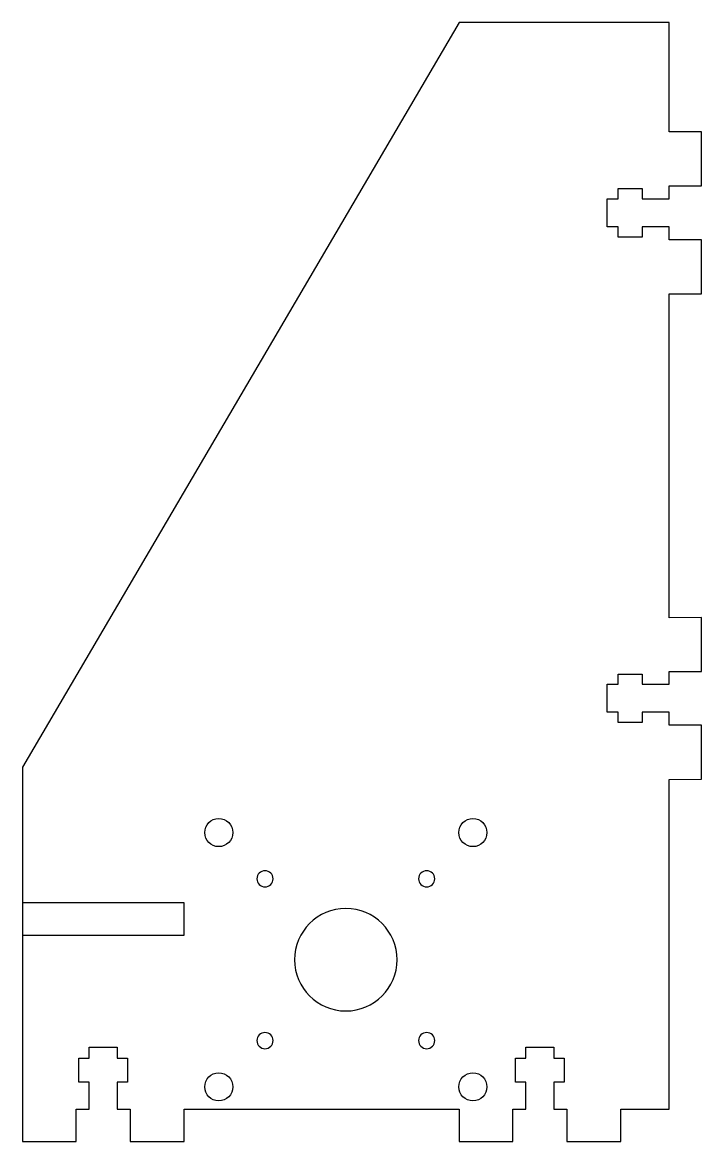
# Model space of a CAD drawing. Extents: x -1020 to 856, y -646 to 1108.
# Drawn here: x -180 to -54, y 127.8 to 335.2 of the extents above; entities that cross this region are included whole.
import ezdxf

# ---------------------------------------------------------------- set-up
doc = ezdxf.new("R2010")
doc.units = 0
doc.header["$MEASUREMENT"] = 0
doc.layers.add('LAYER_1', color=7, linetype='CONTINUOUS')

msp = doc.modelspace()

# ---------------------------------------------------------------- linework, layer by layer
at = {"layer": 'LAYER_1', "color": 250}
for centre in [(-143.57, 185.0455), (-96.43, 185.0455), (-143.57, 137.9055), (-96.43, 137.9055)]:
    msp.add_ellipse(centre, major_axis=(0, 2.605), ratio=1, dxfattribs=at)
for points, knots in [([(-180, 133.75), (-180, 133.75), (-180, 197.1875), (-180, 197.1875), (-180, 197.1875), (-180, 197.1875), (-99, 335.25), (-99, 335.25), (-99, 335.25), (-99, 335.25), (-60, 335.25), (-60, 335.25), (-60, 335.25), (-60, 335.25), (-60, 314.9375), (-60, 314.9375), (-60, 314.9375), (-60, 314.9375), (-54, 314.9375), (-54, 314.9375), (-54, 314.9375), (-54, 314.9375), (-54, 304.9375), (-54, 304.9375), (-54, 304.9375), (-54, 304.9375), (-60, 304.9375), (-60, 304.9375), (-60, 304.9375), (-60, 304.9375), (-60, 302.5375), (-60, 302.5375), (-60, 302.5375), (-60, 302.5375), (-65, 302.5375), (-65, 302.5375), (-65, 302.5375), (-65, 302.5375), (-65, 304.4375), (-65, 304.4375), (-65, 304.4375), (-65, 304.4375), (-69.5, 304.4375), (-69.5, 304.4375), (-69.5, 304.4375), (-69.5, 304.4375), (-69.5, 302.5375), (-69.5, 302.5375), (-69.5, 302.5375), (-69.5, 302.5375), (-71.5, 302.5375), (-71.5, 302.5375), (-71.5, 302.5375), (-71.5, 302.5375), (-71.5, 297.3375), (-71.5, 297.3375), (-71.5, 297.3375), (-71.5, 297.3375), (-69.5, 297.3375), (-69.5, 297.3375), (-69.5, 297.3375), (-69.5, 297.3375), (-69.5, 295.4375), (-69.5, 295.4375), (-69.5, 295.4375), (-69.5, 295.4375), (-65, 295.4375), (-65, 295.4375), (-65, 295.4375), (-65, 295.4375), (-65, 297.3375), (-65, 297.3375), (-65, 297.3375), (-65, 297.3375), (-60, 297.3375), (-60, 297.3375), (-60, 297.3375), (-60, 297.3375), (-60, 294.9375), (-60, 294.9375), (-60, 294.9375), (-60, 294.9375), (-54, 294.9375), (-54, 294.9375), (-54, 294.9375), (-54, 294.9375), (-54, 284.9375), (-54, 284.9375), (-54, 284.9375), (-54, 284.9375), (-60, 284.9375), (-60, 284.9375), (-60, 284.9375), (-60, 284.9375), (-60, 224.875), (-60, 224.875), (-60, 224.875), (-60, 224.875), (-54, 224.9375), (-54, 224.9375), (-54, 224.9375), (-54, 224.9375), (-54, 214.9375), (-54, 214.9375), (-54, 214.9375), (-54, 214.9375), (-60, 214.9375), (-60, 214.9375), (-60, 214.9375), (-60, 214.9375), (-60, 212.5375), (-60, 212.5375), (-60, 212.5375), (-60, 212.5375), (-65, 212.5375), (-65, 212.5375), (-65, 212.5375), (-65, 212.5375), (-65, 214.4375), (-65, 214.4375), (-65, 214.4375), (-65, 214.4375), (-69.5, 214.4375), (-69.5, 214.4375), (-69.5, 214.4375), (-69.5, 214.4375), (-69.5, 212.5375), (-69.5, 212.5375), (-69.5, 212.5375), (-69.5, 212.5375), (-71.5, 212.5375), (-71.5, 212.5375), (-71.5, 212.5375), (-71.5, 212.5375), (-71.5, 207.3375), (-71.5, 207.3375), (-71.5, 207.3375), (-71.5, 207.3375), (-69.5, 207.3375), (-69.5, 207.3375), (-69.5, 207.3375), (-69.5, 207.3375), (-69.5, 205.4375), (-69.5, 205.4375), (-69.5, 205.4375), (-69.5, 205.4375), (-65, 205.4375), (-65, 205.4375), (-65, 205.4375), (-65, 205.4375), (-65, 207.3375), (-65, 207.3375), (-65, 207.3375), (-65, 207.3375), (-60, 207.3375), (-60, 207.3375), (-60, 207.3375), (-60, 207.3375), (-60, 204.9375), (-60, 204.9375), (-60, 204.9375), (-60, 204.9375), (-54, 204.9375), (-54, 204.9375), (-54, 204.9375), (-54, 204.9375), (-54, 194.9375), (-54, 194.9375), (-54, 194.9375), (-54, 194.9375), (-60, 194.875), (-60, 194.875), (-60, 194.875), (-60, 194.875), (-60, 133.75), (-60, 133.75), (-60, 133.75), (-60, 133.75), (-69, 133.75), (-69, 133.75), (-69, 133.75), (-69, 133.75), (-69, 127.75), (-69, 127.75), (-69, 127.75), (-69, 127.75), (-79, 127.75), (-79, 127.75), (-79, 127.75), (-79, 127.75), (-79, 133.75), (-79, 133.75), (-79, 133.75), (-79, 133.75), (-81.4, 133.75), (-81.4, 133.75), (-81.4, 133.75), (-81.4, 133.75), (-81.4, 138.75), (-81.4, 138.75), (-81.4, 138.75), (-81.4, 138.75), (-79.5, 138.75), (-79.5, 138.75), (-79.5, 138.75), (-79.5, 138.75), (-79.5, 143.25), (-79.5, 143.25), (-79.5, 143.25), (-79.5, 143.25), (-81.4, 143.25), (-81.4, 143.25), (-81.4, 143.25), (-81.4, 143.25), (-81.4, 145.25), (-81.4, 145.25), (-81.4, 145.25), (-81.4, 145.25), (-86.6, 145.25), (-86.6, 145.25), (-86.6, 145.25), (-86.6, 145.25), (-86.6, 143.25), (-86.6, 143.25), (-86.6, 143.25), (-86.6, 143.25), (-88.5, 143.25), (-88.5, 143.25), (-88.5, 143.25), (-88.5, 143.25), (-88.5, 138.75), (-88.5, 138.75), (-88.5, 138.75), (-88.5, 138.75), (-86.6, 138.75), (-86.6, 138.75), (-86.6, 138.75), (-86.6, 138.75), (-86.6, 133.75), (-86.6, 133.75), (-86.6, 133.75), (-86.6, 133.75), (-89, 133.75), (-89, 133.75), (-89, 133.75), (-89, 133.75), (-89, 127.75), (-89, 127.75), (-89, 127.75), (-89, 127.75), (-99, 127.75), (-99, 127.75), (-99, 127.75), (-99, 127.75), (-99, 133.75), (-99, 133.75), (-99, 133.75), (-99, 133.75), (-99, 133.75), (-99, 133.75), (-99, 133.75), (-99, 133.75), (-150, 133.75), (-150, 133.75), (-150, 133.75), (-150, 133.75), (-150, 133.75), (-150, 133.75), (-150, 133.75), (-150, 133.75), (-150, 127.75), (-150, 127.75), (-150, 127.75), (-150, 127.75), (-160, 127.75), (-160, 127.75), (-160, 127.75), (-160, 127.75), (-160, 133.75), (-160, 133.75), (-160, 133.75), (-160, 133.75), (-162.4, 133.75), (-162.4, 133.75), (-162.4, 133.75), (-162.4, 133.75), (-162.4, 138.75), (-162.4, 138.75), (-162.4, 138.75), (-162.4, 138.75), (-160.5, 138.75), (-160.5, 138.75), (-160.5, 138.75), (-160.5, 138.75), (-160.5, 143.25), (-160.5, 143.25), (-160.5, 143.25), (-160.5, 143.25), (-162.4, 143.25), (-162.4, 143.25), (-162.4, 143.25), (-162.4, 143.25), (-162.4, 145.25), (-162.4, 145.25), (-162.4, 145.25), (-162.4, 145.25), (-167.6, 145.25), (-167.6, 145.25), (-167.6, 145.25), (-167.6, 145.25), (-167.6, 143.25), (-167.6, 143.25), (-167.6, 143.25), (-167.6, 143.25), (-169.5, 143.25), (-169.5, 143.25), (-169.5, 143.25), (-169.5, 143.25), (-169.5, 138.75), (-169.5, 138.75), (-169.5, 138.75), (-169.5, 138.75), (-167.6, 138.75), (-167.6, 138.75), (-167.6, 138.75), (-167.6, 138.75), (-167.6, 133.75), (-167.6, 133.75), (-167.6, 133.75), (-167.6, 133.75), (-170, 133.75), (-170, 133.75), (-170, 133.75), (-170, 133.75), (-170, 127.75), (-170, 127.75), (-170, 127.75), (-170, 127.75), (-180, 127.75), (-180, 127.75), (-180, 127.75), (-180, 127.75), (-180, 133.75), (-180, 133.75)], [0, 0, 0, 0, 0.01162791, 0.01162791, 0.01162791, 0.01162791, 0.02325581, 0.02325581, 0.02325581, 0.02325581, 0.03488372, 0.03488372, 0.03488372, 0.03488372, 0.04651163, 0.04651163, 0.04651163, 0.04651163, 0.05813953, 0.05813953, 0.05813953, 0.05813953, 0.06976744, 0.06976744, 0.06976744, 0.06976744, 0.08139535, 0.08139535, 0.08139535, 0.08139535, 0.09302326, 0.09302326, 0.09302326, 0.09302326, 0.10465116, 0.10465116, 0.10465116, 0.10465116, 0.11627907, 0.11627907, 0.11627907, 0.11627907, 0.12790698, 0.12790698, 0.12790698, 0.12790698, 0.13953488, 0.13953488, 0.13953488, 0.13953488, 0.15116279, 0.15116279, 0.15116279, 0.15116279, 0.1627907, 0.1627907, 0.1627907, 0.1627907, 0.1744186, 0.1744186, 0.1744186, 0.1744186, 0.18604651, 0.18604651, 0.18604651, 0.18604651, 0.19767442, 0.19767442, 0.19767442, 0.19767442, 0.20930233, 0.20930233, 0.20930233, 0.20930233, 0.22093023, 0.22093023, 0.22093023, 0.22093023, 0.23255814, 0.23255814, 0.23255814, 0.23255814, 0.24418605, 0.24418605, 0.24418605, 0.24418605, 0.25581395, 0.25581395, 0.25581395, 0.25581395, 0.26744186, 0.26744186, 0.26744186, 0.26744186, 0.27906977, 0.27906977, 0.27906977, 0.27906977, 0.29069767, 0.29069767, 0.29069767, 0.29069767, 0.30232558, 0.30232558, 0.30232558, 0.30232558, 0.31395349, 0.31395349, 0.31395349, 0.31395349, 0.3255814, 0.3255814, 0.3255814, 0.3255814, 0.3372093, 0.3372093, 0.3372093, 0.3372093, 0.34883721, 0.34883721, 0.34883721, 0.34883721, 0.36046512, 0.36046512, 0.36046512, 0.36046512, 0.37209302, 0.37209302, 0.37209302, 0.37209302, 0.38372093, 0.38372093, 0.38372093, 0.38372093, 0.39534884, 0.39534884, 0.39534884, 0.39534884, 0.40697674, 0.40697674, 0.40697674, 0.40697674, 0.41860465, 0.41860465, 0.41860465, 0.41860465, 0.43023256, 0.43023256, 0.43023256, 0.43023256, 0.44186047, 0.44186047, 0.44186047, 0.44186047, 0.45348837, 0.45348837, 0.45348837, 0.45348837, 0.46511628, 0.46511628, 0.46511628, 0.46511628, 0.47674419, 0.47674419, 0.47674419, 0.47674419, 0.48837209, 0.48837209, 0.48837209, 0.48837209, 0.5, 0.5, 0.5, 0.5, 0.51162791, 0.51162791, 0.51162791, 0.51162791, 0.52325581, 0.52325581, 0.52325581, 0.52325581, 0.53488372, 0.53488372, 0.53488372, 0.53488372, 0.54651163, 0.54651163, 0.54651163, 0.54651163, 0.55813953, 0.55813953, 0.55813953, 0.55813953, 0.56976744, 0.56976744, 0.56976744, 0.56976744, 0.58139535, 0.58139535, 0.58139535, 0.58139535, 0.59302326, 0.59302326, 0.59302326, 0.59302326, 0.60465116, 0.60465116, 0.60465116, 0.60465116, 0.61627907, 0.61627907, 0.61627907, 0.61627907, 0.62790698, 0.62790698, 0.62790698, 0.62790698, 0.63953488, 0.63953488, 0.63953488, 0.63953488, 0.65116279, 0.65116279, 0.65116279, 0.65116279, 0.6627907, 0.6627907, 0.6627907, 0.6627907, 0.6744186, 0.6744186, 0.6744186, 0.6744186, 0.68604651, 0.68604651, 0.68604651, 0.68604651, 0.69767442, 0.69767442, 0.69767442, 0.69767442, 0.70930233, 0.70930233, 0.70930233, 0.70930233, 0.72093023, 0.72093023, 0.72093023, 0.72093023, 0.73255814, 0.73255814, 0.73255814, 0.73255814, 0.74418605, 0.74418605, 0.74418605, 0.74418605, 0.75581395, 0.75581395, 0.75581395, 0.75581395, 0.76744186, 0.76744186, 0.76744186, 0.76744186, 0.77906977, 0.77906977, 0.77906977, 0.77906977, 0.79069767, 0.79069767, 0.79069767, 0.79069767, 0.80232558, 0.80232558, 0.80232558, 0.80232558, 0.81395349, 0.81395349, 0.81395349, 0.81395349, 0.8255814, 0.8255814, 0.8255814, 0.8255814, 0.8372093, 0.8372093, 0.8372093, 0.8372093, 0.84883721, 0.84883721, 0.84883721, 0.84883721, 0.86046512, 0.86046512, 0.86046512, 0.86046512, 0.87209302, 0.87209302, 0.87209302, 0.87209302, 0.88372093, 0.88372093, 0.88372093, 0.88372093, 0.89534884, 0.89534884, 0.89534884, 0.89534884, 0.90697674, 0.90697674, 0.90697674, 0.90697674, 0.91860465, 0.91860465, 0.91860465, 0.91860465, 0.93023256, 0.93023256, 0.93023256, 0.93023256, 0.94186047, 0.94186047, 0.94186047, 0.94186047, 0.95348837, 0.95348837, 0.95348837, 0.95348837, 0.96511628, 0.96511628, 0.96511628, 0.96511628, 0.97674419, 0.97674419, 0.97674419, 0.97674419, 0.98837209, 0.98837209, 0.98837209, 0.98837209, 1, 1, 1, 1]), ([(-135, 177.9755), (-134.1717, 177.9755), (-133.5, 177.3038), (-133.5, 176.4755), (-133.5, 176.4755), (-133.5, 175.6472), (-134.1717, 174.9755), (-135, 174.9755), (-135, 174.9755), (-135.8283, 174.9755), (-136.5, 175.6472), (-136.5, 176.4755), (-136.5, 176.4755), (-136.5, 177.3038), (-135.8283, 177.9755), (-135, 177.9755)], [0, 0, 0, 0, 0.25, 0.25, 0.25, 0.25, 0.5, 0.5, 0.5, 0.5, 0.75, 0.75, 0.75, 0.75, 1, 1, 1, 1]), ([(-105, 177.9755), (-104.1717, 177.9755), (-103.5, 177.3038), (-103.5, 176.4755), (-103.5, 176.4755), (-103.5, 175.6472), (-104.1717, 174.9755), (-105, 174.9755), (-105, 174.9755), (-105.8283, 174.9755), (-106.5, 175.6472), (-106.5, 176.4755), (-106.5, 176.4755), (-106.5, 177.3038), (-105.8283, 177.9755), (-105, 177.9755)], [0, 0, 0, 0, 0.25, 0.25, 0.25, 0.25, 0.5, 0.5, 0.5, 0.5, 0.75, 0.75, 0.75, 0.75, 1, 1, 1, 1]), ([(-180, 172), (-180, 172), (-150, 172), (-150, 172), (-150, 172), (-150, 172), (-150, 166), (-150, 166), (-150, 166), (-150, 166), (-180, 166), (-180, 166), (-180, 166), (-180, 166), (-180, 172), (-180, 172)], [0, 0, 0, 0, 0.25, 0.25, 0.25, 0.25, 0.5, 0.5, 0.5, 0.5, 0.75, 0.75, 0.75, 0.75, 1, 1, 1, 1]), ([(-120, 170.9755), (-114.7542, 170.9755), (-110.5, 166.7213), (-110.5, 161.4755), (-110.5, 161.4755), (-110.5, 156.2297), (-114.7542, 151.9755), (-120, 151.9755), (-120, 151.9755), (-125.2458, 151.9755), (-129.5, 156.2297), (-129.5, 161.4755), (-129.5, 161.4755), (-129.5, 166.7213), (-125.2458, 170.9755), (-120, 170.9755)], [0, 0, 0, 0, 0.25, 0.25, 0.25, 0.25, 0.5, 0.5, 0.5, 0.5, 0.75, 0.75, 0.75, 0.75, 1, 1, 1, 1]), ([(-135, 147.9755), (-134.1717, 147.9755), (-133.5, 147.3038), (-133.5, 146.4755), (-133.5, 146.4755), (-133.5, 145.6472), (-134.1717, 144.9755), (-135, 144.9755), (-135, 144.9755), (-135.8283, 144.9755), (-136.5, 145.6472), (-136.5, 146.4755), (-136.5, 146.4755), (-136.5, 147.3038), (-135.8283, 147.9755), (-135, 147.9755)], [0, 0, 0, 0, 0.25, 0.25, 0.25, 0.25, 0.5, 0.5, 0.5, 0.5, 0.75, 0.75, 0.75, 0.75, 1, 1, 1, 1]), ([(-105, 147.9755), (-104.1717, 147.9755), (-103.5, 147.3038), (-103.5, 146.4755), (-103.5, 146.4755), (-103.5, 145.6472), (-104.1717, 144.9755), (-105, 144.9755), (-105, 144.9755), (-105.8283, 144.9755), (-106.5, 145.6472), (-106.5, 146.4755), (-106.5, 146.4755), (-106.5, 147.3038), (-105.8283, 147.9755), (-105, 147.9755)], [0, 0, 0, 0, 0.25, 0.25, 0.25, 0.25, 0.5, 0.5, 0.5, 0.5, 0.75, 0.75, 0.75, 0.75, 1, 1, 1, 1])]:
    msp.add_open_spline(points, degree=3, knots=knots, dxfattribs=at)

doc.saveas('drawing.dxf')
